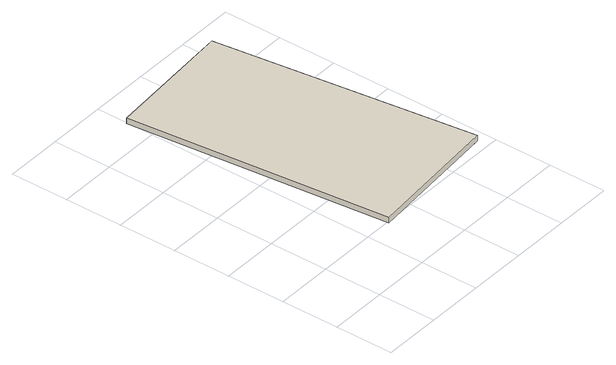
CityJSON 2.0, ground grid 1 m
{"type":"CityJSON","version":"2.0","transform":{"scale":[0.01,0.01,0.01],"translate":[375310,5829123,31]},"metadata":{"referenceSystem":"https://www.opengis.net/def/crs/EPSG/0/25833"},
"CityObjects":{
"building1":{"type":"Building","attributes":{"Gemeindeschluessel":"11000005","BezugspunktDach":"2200","function":"51001_1003","measuredHeight":0.097,"storeysAboveGround":0},"address":[{"country":"Germany","locality":"Berlin"}],"geometry":[{"type":"Solid","lod":"1","boundaries":[[[[0,1,2,3]],[[4,5,6,7]],[[4,7,3,2]],[[5,4,2,1]],[[6,5,1,0]],[[7,6,0,3]]]]}]}
},
"vertices":[
[146,97,92],[382,120,92],[323,565,92],[99,546,92],[323,565,82],[382,120,82],[146,97,82],[99,546,82]
]}
